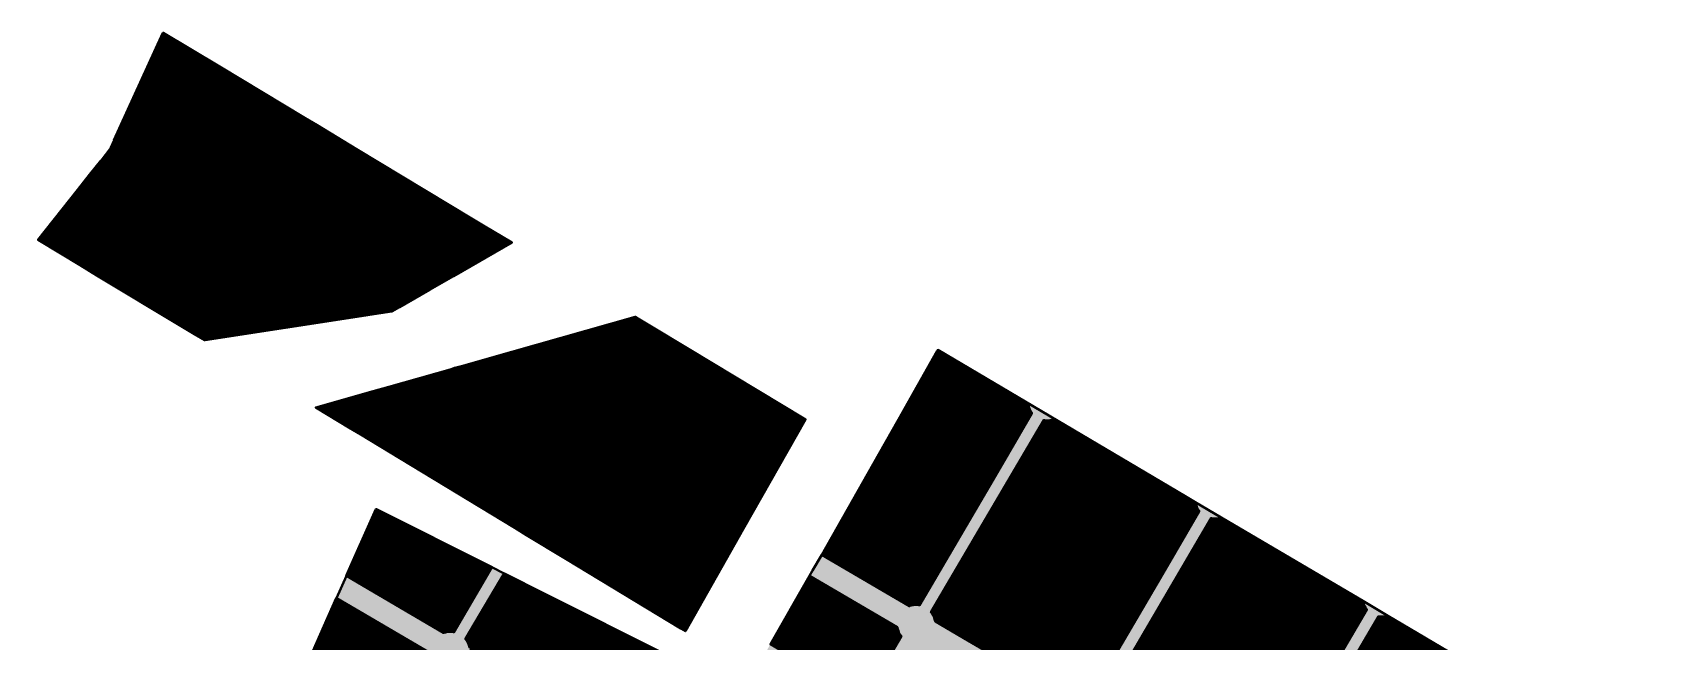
# Model space of a CAD drawing. Header units: metres. Extents: x 729569 to 733474, y 1423763 to 1426173.
# Drawn here: x 730246 to 731256, y 1425724 to 1426101 of the extents above; entities that cross this region are included whole.
import ezdxf

# ---------------------------------------------------------------- set-up
doc = ezdxf.new("R2010")
doc.units = ezdxf.units.M
for name, color, linetype in [('BOUNDARY', 7, 'Continuous'), ('GREEN_AREA', 7, 'Continuous'), ('PARCEL_BORDER', 7, 'Continuous'), ('PARCEL_L', 7, 'Continuous'), ('PARCEL_M', 7, 'Continuous'), ('ROADS_LOCAL', 7, 'Continuous'), ('ROADS_MAIN', 7, 'Continuous')]:
    doc.layers.add(name, color=color, linetype=linetype)

msp = doc.modelspace()

# ---------------------------------------------------------------- hatches: boundary and pattern name
at = {"layer": 'BOUNDARY', "true_color": 0xdcdcdc}
h = msp.add_hatch(dxfattribs=at)
h.set_pattern_fill('SOLID')
h.paths.add_polyline_path([(730467.9, 1425928.3), (730352.4, 1425910.5), (730275.1, 1425956.9), (730249.2, 1425972.7), (730273.7, 1426003.6), (730281.1, 1426013), (730293.5, 1426028.7), (730293.9, 1426029.2), (730294.2, 1426029.7), (730326.6, 1426100.8), (730542.1, 1425970.9), (730467.9, 1425928.3)])
h = msp.add_hatch(dxfattribs=at)
h.set_pattern_fill('SOLID')
h.paths.add_polyline_path([(730511.8, 1425894.7), (730618.4, 1425924.9), (730723.8, 1425861.5), (730685.3, 1425793.6), (730649.5, 1425730.5), (730421, 1425869), (730511.8, 1425894.7)])
h = msp.add_hatch(dxfattribs=at)
h.set_pattern_fill('SOLID')
h.paths.add_polyline_path([(731147.2, 1424721.9), (731256.2, 1424608.8), (731244.5, 1424320.1), (731216.3, 1423762.8), (731085.6, 1423834.2), (731085.5, 1423834.3), (731029.4, 1423862.7), (731029.2, 1423862.8), (730813.2, 1423963.6), (730747.1, 1423994.5), (730747.1, 1423994.5), (730733.5, 1424000.7), (730660.2, 1424039.2), (730617.4, 1424061.6), (730529.4, 1424109.2), (730310.2, 1424230), (730192.7, 1424303.6), (730172.5, 1424316.7), (730172.4, 1424316.7), (729875.1, 1424500.8), (729806.4, 1424543.5), (729687.5, 1424617.4), (729569.3, 1424690.8), (729612.4, 1424741.3), (729675.5, 1424785.2), (729675.6, 1424785.3), (729762.9, 1424849.1), (729817, 1424888.6), (729996.7, 1425019.9), (730119.8, 1425084.4), (730120.1, 1425084.6), (730266.6, 1425172.2), (730267.1, 1425172.5), (730267.5, 1425172.8), (730267.8, 1425173.2), (730268.1, 1425173.6), (730268.4, 1425174), (730268.6, 1425174.4), (730359.4, 1425372.6), (730359.5, 1425373), (730359.7, 1425373.5), (730359.8, 1425373.9), (730395.3, 1425601.1), (730395.4, 1425601.5), (730395.4, 1425601.9), (730395.3, 1425602.4), (730390.3, 1425652.8), (730458.2, 1425806), (730647.8, 1425710.7), (730656.8, 1425706.2), (730670.3, 1425699.4), (730680.5, 1425694.3), (730681, 1425694.1), (730681.4, 1425693.9), (730681.9, 1425693.8), (730682.4, 1425693.8), (730682.9, 1425693.8), (730683.4, 1425693.8), (730683.9, 1425693.9), (730684.4, 1425694), (730684.9, 1425694.2), (730685.3, 1425694.5), (730685.8, 1425694.8), (730686.1, 1425695.1), (730686.5, 1425695.5), (730686.8, 1425695.8), (730687.1, 1425696.3), (730728.2, 1425768), (730728.2, 1425768), (730769.1, 1425840.1), (730805.6, 1425904.5), (731214, 1425663.2), (731130.6, 1425526.6), (731130.4, 1425526.1), (731130.2, 1425525.7), (731130, 1425525.2), (731129.9, 1425524.7), (731129.9, 1425524.2), (731129.9, 1425523.7), (731129.9, 1425523.2), (731130, 1425522.8), (731130.2, 1425522.3), (731130.4, 1425521.8), (731130.6, 1425521.4), (731130.9, 1425521), (731131.2, 1425520.6), (731131.5, 1425520.3), (731131.9, 1425519.9), (731132.3, 1425519.7), (731180.6, 1425490.7), (731133.3, 1425350.7), (731133.2, 1425350.3), (731133.1, 1425350), (731105.5, 1425193.3), (731092.7, 1425120.9), (731092.6, 1425120.2), (731084.3, 1424870), (731084.3, 1424869.9), (731083.7, 1424790), (731083.7, 1424789.5), (731083.7, 1424789), (731083.9, 1424788.6), (731084, 1424788.1), (731084.2, 1424787.7), (731084.5, 1424787.2), (731084.7, 1424786.9), (731085.1, 1424786.5), (731147.2, 1424721.9), (731147.2, 1424721.9)])
at = {"layer": 'GREEN_AREA', "true_color": 0x96c896}
h = msp.add_hatch(dxfattribs=at)
h.set_pattern_fill('SOLID')
h.paths.add_polyline_path([(730390, 1425979.4), (730390, 1425979.5), (730389.8, 1425980.7), (730389.4, 1425981.8), (730389, 1425982.9), (730388.4, 1425983.9), (730387.7, 1425984.9), (730387.5, 1425985.2), (730421.7, 1426043.5), (730446, 1426028.8), (730410.1, 1425967.6), (730390, 1425979.4)])
h = msp.add_hatch(dxfattribs=at)
h.set_pattern_fill('SOLID')
h.paths.add_polyline_path([(730506.1, 1425950.2), (730524.5, 1425981.5), (730542.1, 1425970.9), (730506.1, 1425950.2)])
h = msp.add_hatch(dxfattribs=at)
h.set_pattern_fill('SOLID')
h.paths.add_polyline_path([(730346, 1425914.3), (730376.2, 1425965.8), (730376.5, 1425965.7), (730377.7, 1425965.6), (730378.9, 1425965.7), (730380, 1425965.8), (730381.2, 1425966), (730382.3, 1425966.4), (730382.4, 1425966.4), (730451.7, 1425925.8), (730352.4, 1425910.5), (730346, 1425914.3)])
h = msp.add_hatch(dxfattribs=at)
h.set_pattern_fill('SOLID')
h.paths.add_polyline_path([(730620, 1425924), (730587.2, 1425868.1), (730586.8, 1425868.1), (730585.7, 1425868.2), (730584.5, 1425868.2), (730583.3, 1425868.1), (730582.2, 1425867.8), (730581.1, 1425867.5), (730580.9, 1425867.4), (730527, 1425899), (730618.4, 1425924.9), (730620, 1425924)])
h = msp.add_hatch(dxfattribs=at)
h.set_pattern_fill('SOLID')
h.paths.add_polyline_path([(730597.1, 1425858), (730597.1, 1425858.1), (730596.8, 1425859.3), (730596.5, 1425860.4), (730596, 1425861.5), (730595.4, 1425862.5), (730594.8, 1425863.5), (730594.5, 1425863.8), (730627.3, 1425919.6), (730651.6, 1425905), (730617.1, 1425846.2), (730597.1, 1425858)])
h = msp.add_hatch(dxfattribs=at)
h.set_pattern_fill('SOLID')
h.paths.add_polyline_path([(730805.3, 1425903.9), (730861.3, 1425871.1), (730861.3, 1425871), (730861.6, 1425869.8), (730861.9, 1425868.7), (730862.4, 1425867.6), (730862.9, 1425866.6), (730863.6, 1425865.6), (730863.8, 1425865.3), (730841, 1425826.5), (730781.3, 1425861.5), (730805.3, 1425903.9)])
h = msp.add_hatch(dxfattribs=at)
h.set_pattern_fill('SOLID')
h.paths.add_polyline_path([(730466, 1425881.7), (730505.4, 1425892.9), (730472.9, 1425837.5), (730448.7, 1425852.2), (730466, 1425881.7)])
h = msp.add_hatch(dxfattribs=at)
h.set_pattern_fill('SOLID')
h.paths.add_polyline_path([(730454.1, 1425878.4), (730441.4, 1425856.6), (730421, 1425869), (730454.1, 1425878.4)])
h = msp.add_hatch(dxfattribs=at)
h.set_pattern_fill('SOLID')
h.paths.add_polyline_path([(730964.8, 1425810.3), (730965.1, 1425809.1), (730965.4, 1425808), (730965.9, 1425806.9), (730966.5, 1425805.9), (730967.1, 1425804.9), (730967.3, 1425804.7), (730944.6, 1425765.8), (730872.8, 1425807.8), (730824.2, 1425724.8), (730804.1, 1425736.6), (730804.1, 1425736.7), (730803.8, 1425737.9), (730803.5, 1425739), (730803, 1425740.1), (730802.5, 1425741.1), (730801.8, 1425742.1), (730801.6, 1425742.4), (730871.2, 1425861), (730871.5, 1425861), (730872.7, 1425860.9), (730873.9, 1425860.9), (730875, 1425861), (730876.2, 1425861.3), (730877.3, 1425861.6), (730877.4, 1425861.7), (730958.5, 1425814.1), (730964.8, 1425810.4), (730964.8, 1425810.3)])
h = msp.add_hatch(dxfattribs=at)
h.set_pattern_fill('SOLID')
h.paths.add_polyline_path([(730583.2, 1425844.4), (730583.6, 1425844.4), (730584.7, 1425844.2), (730585.9, 1425844.3), (730587.1, 1425844.4), (730588.2, 1425844.6), (730589.4, 1425845), (730589.5, 1425845), (730609.5, 1425833.3), (730575.6, 1425775.3), (730551.3, 1425790), (730583.2, 1425844.4)])
h = msp.add_hatch(dxfattribs=at)
h.set_pattern_fill('SOLID')
h.paths.add_polyline_path([(730529.8, 1425770.1), (730506.3, 1425730), (730505.9, 1425730.1), (730504.7, 1425730.2), (730503.6, 1425730.2), (730502.4, 1425730.1), (730501.2, 1425729.8), (730500.1, 1425729.5), (730500, 1425729.4), (730439.9, 1425764.7), (730458.2, 1425806), (730529.8, 1425770.1)])
h = msp.add_hatch(dxfattribs=at)
h.set_pattern_fill('SOLID')
h.paths.add_polyline_path([(731068.6, 1425748.4), (731068.9, 1425747.3), (731069.4, 1425746.2), (731070, 1425745.2), (731070.6, 1425744.2), (731070.9, 1425744), (731048.1, 1425705.1), (730976.4, 1425747.1), (730927.7, 1425664.1), (730907.6, 1425675.9), (730907.6, 1425676), (730907.4, 1425677.2), (730907, 1425678.3), (730906.6, 1425679.4), (730906, 1425680.4), (730905.3, 1425681.4), (730905.1, 1425681.7), (730974.7, 1425800.4), (730975, 1425800.3), (730976.2, 1425800.2), (730977.4, 1425800.2), (730978.6, 1425800.3), (730979.7, 1425800.6), (730980.8, 1425800.9), (730980.9, 1425800.9), (731068.4, 1425749.2), (731068.6, 1425748.4)])
h = msp.add_hatch(dxfattribs=at)
h.set_pattern_fill('SOLID')
h.paths.add_polyline_path([(730516.1, 1425720), (730516.1, 1425720.1), (730515.9, 1425721.2), (730515.5, 1425722.4), (730515.1, 1425723.4), (730514.5, 1425724.5), (730513.8, 1425725.5), (730513.6, 1425725.7), (730537.4, 1425766.2), (730562.8, 1425753.5), (730536.2, 1425708.2), (730516.1, 1425720)])
h = msp.add_hatch(dxfattribs=at)
h.set_pattern_fill('SOLID')
h.paths.add_polyline_path([(730726.3, 1425764.8), (730780.4, 1425733.1), (730780.4, 1425733), (730780.6, 1425731.8), (730781, 1425730.7), (730781.4, 1425729.6), (730782, 1425728.6), (730782.7, 1425727.6), (730782.9, 1425727.3), (730760.1, 1425688.4), (730702.1, 1425722.5), (730726.3, 1425764.8)])
h = msp.add_hatch(dxfattribs=at)
h.set_pattern_fill('SOLID')
h.paths.add_polyline_path([(730433.8, 1425750.9), (730492.4, 1425716.5), (730492.4, 1425716.3), (730492.7, 1425715.2), (730493, 1425714.1), (730493.5, 1425713), (730494, 1425711.9), (730494.7, 1425711), (730494.9, 1425710.7), (730472.1, 1425671.8), (730413.9, 1425706), (730433.8, 1425750.9)])
h = msp.add_hatch(dxfattribs=at)
h.set_pattern_fill('SOLID')
h.paths.add_polyline_path([(731172.1, 1425687.7), (731172.5, 1425686.6), (731172.9, 1425685.5), (731173.5, 1425684.5), (731174.2, 1425683.5), (731174.4, 1425683.3), (731151.6, 1425644.4), (731079.9, 1425686.4), (731031.2, 1425603.4), (731011.1, 1425615.2), (731011.1, 1425615.3), (731010.9, 1425616.5), (731010.5, 1425617.6), (731010.1, 1425618.7), (731009.5, 1425619.7), (731008.8, 1425620.7), (731008.6, 1425621), (731078.2, 1425739.7), (731078.6, 1425739.6), (731079.7, 1425739.5), (731080.9, 1425739.5), (731082.1, 1425739.6), (731083.2, 1425739.9), (731083.9, 1425740.1), (731172.1, 1425687.9), (731172.1, 1425687.7)])
at = {"layer": 'PARCEL_L', "true_color": 0xffffc8}
h = msp.add_hatch(dxfattribs=at)
h.set_pattern_fill('SOLID')
h.paths.add_polyline_path([(730446, 1426028.8), (730517.2, 1425985.9), (730491.3, 1425941.7), (730472.6, 1425931), (730410.1, 1425967.6), (730446, 1426028.8)])
h = msp.add_hatch(dxfattribs=at)
h.set_pattern_fill('SOLID')
h.paths.add_polyline_path([(730651.6, 1425905), (730722.8, 1425862.1), (730690.7, 1425807.4), (730690.4, 1425807.4), (730689.2, 1425807.5), (730688, 1425807.5), (730686.8, 1425807.4), (730685.7, 1425807.2), (730684.6, 1425806.8), (730684.4, 1425806.7), (730617.1, 1425846.2), (730651.6, 1425905)])
h = msp.add_hatch(dxfattribs=at)
h.set_pattern_fill('SOLID')
h.paths.add_polyline_path([(730505.4, 1425892.9), (730507, 1425893.4), (730573.3, 1425854.5), (730573.4, 1425854.4), (730573.6, 1425853.2), (730573.9, 1425852.1), (730574.4, 1425851), (730575, 1425850), (730575.6, 1425849), (730575.9, 1425848.7), (730544, 1425794.4), (730472.9, 1425837.5), (730505.4, 1425892.9)])
h = msp.add_hatch(dxfattribs=at)
h.set_pattern_fill('SOLID')
h.paths.add_polyline_path([(730841, 1425826.5), (730794.2, 1425746.7), (730793.9, 1425746.7), (730792.7, 1425746.8), (730791.5, 1425746.8), (730790.4, 1425746.7), (730789.2, 1425746.5), (730788.1, 1425746.1), (730788, 1425746), (730733.8, 1425777.8), (730769.1, 1425840.1), (730781.3, 1425861.5), (730841, 1425826.5)])
h = msp.add_hatch(dxfattribs=at)
h.set_pattern_fill('SOLID')
h.paths.add_polyline_path([(730609.5, 1425833.3), (730676.9, 1425793.8), (730676.9, 1425793.7), (730677.1, 1425792.5), (730677.5, 1425791.4), (730677.9, 1425790.3), (730678.5, 1425789.3), (730679.2, 1425788.3), (730679.4, 1425788), (730646.7, 1425732.2), (730575.6, 1425775.3), (730609.5, 1425833.3)])
h = msp.add_hatch(dxfattribs=at)
h.set_pattern_fill('SOLID')
h.paths.add_polyline_path([(730872.8, 1425807.8), (730944.6, 1425765.8), (730897.8, 1425686), (730897.4, 1425686), (730896.2, 1425686.1), (730895.1, 1425686.1), (730893.9, 1425686), (730892.7, 1425685.8), (730891.6, 1425685.4), (730891.5, 1425685.4), (730824.2, 1425724.8), (730872.8, 1425807.8)])
h = msp.add_hatch(dxfattribs=at)
h.set_pattern_fill('SOLID')
h.paths.add_polyline_path([(730562.8, 1425753.5), (730637.2, 1425716.1), (730609.8, 1425669.3), (730609.4, 1425669.4), (730608.3, 1425669.5), (730607.1, 1425669.5), (730605.9, 1425669.4), (730604.8, 1425669.1), (730603.6, 1425668.8), (730603.5, 1425668.7), (730536.2, 1425708.2), (730562.8, 1425753.5)])
h = msp.add_hatch(dxfattribs=at)
h.set_pattern_fill('SOLID')
h.paths.add_polyline_path([(730976.4, 1425747.1), (731048.1, 1425705.1), (731001.3, 1425625.3), (731000.9, 1425625.3), (730999.7, 1425625.4), (730998.6, 1425625.4), (730997.4, 1425625.3), (730996.2, 1425625.1), (730995.1, 1425624.7), (730995, 1425624.7), (730927.7, 1425664.1), (730976.4, 1425747.1)])
at = {"layer": 'PARCEL_M', "true_color": 0xc8dcff}
h = msp.add_hatch(dxfattribs=at)
h.set_pattern_fill('SOLID')
h.paths.add_polyline_path([(730296.3, 1426034.3), (730326.6, 1426100.8), (730361.3, 1426079.9), (730324.8, 1426017.6), (730296.3, 1426034.3)])
h = msp.add_hatch(dxfattribs=at)
h.set_pattern_fill('SOLID')
h.paths.add_polyline_path([(730361.3, 1426079.9), (730414.4, 1426047.9), (730380.2, 1425989.5), (730379.8, 1425989.5), (730378.6, 1425989.6), (730377.5, 1425989.6), (730376.3, 1425989.5), (730375.1, 1425989.2), (730374, 1425988.9), (730373.9, 1425988.8), (730324.8, 1426017.6), (730361.3, 1426079.9)])
h = msp.add_hatch(dxfattribs=at)
h.set_pattern_fill('SOLID')
h.paths.add_polyline_path([(730285.6, 1425950.6), (730275.1, 1425956.9), (730249.2, 1425972.7), (730273.7, 1426003.6), (730281.1, 1426013), (730288.1, 1426021.8), (730317.3, 1426004.7), (730285.6, 1425950.6)])
h = msp.add_hatch(dxfattribs=at)
h.set_pattern_fill('SOLID')
h.paths.add_polyline_path([(730317.3, 1426004.7), (730366.3, 1425975.9), (730366.3, 1425975.8), (730366.6, 1425974.6), (730366.9, 1425973.5), (730367.4, 1425972.4), (730367.9, 1425971.4), (730368.6, 1425970.4), (730368.8, 1425970.1), (730338.7, 1425918.7), (730285.6, 1425950.6), (730317.3, 1426004.7)])
at = {"layer": 'ROADS_LOCAL', "true_color": 0x999999}
h = msp.add_hatch(dxfattribs=at)
h.set_pattern_fill('SOLID')
h.paths.add_polyline_path([(730517.2, 1425985.9), (730524.5, 1425981.5), (730506.1, 1425950.2), (730491.3, 1425941.7), (730517.2, 1425985.9)])
h = msp.add_hatch(dxfattribs=at)
h.set_pattern_fill('SOLID')
h.paths.add_polyline_path([(730454.1, 1425878.4), (730466, 1425881.7), (730448.7, 1425852.2), (730441.4, 1425856.6), (730454.1, 1425878.4)])
at = {"layer": 'ROADS_MAIN', "true_color": 0x999999}
h = msp.add_hatch(dxfattribs=at)
h.set_pattern_fill('SOLID')
h.paths.add_polyline_path([(730373.9, 1425988.8), (730374, 1425988.9), (730375.1, 1425989.2), (730376.3, 1425989.5), (730377.5, 1425989.6), (730378.6, 1425989.6), (730379.8, 1425989.5), (730380.2, 1425989.5), (730414.4, 1426047.9), (730421.7, 1426043.5), (730387.5, 1425985.2), (730387.7, 1425984.9), (730388.4, 1425983.9), (730389, 1425982.9), (730389.4, 1425981.8), (730389.8, 1425980.7), (730390, 1425979.5), (730390, 1425979.4), (730472.6, 1425931), (730467.9, 1425928.3), (730451.7, 1425925.8), (730382.4, 1425966.4), (730382.3, 1425966.4), (730381.2, 1425966), (730380, 1425965.8), (730378.9, 1425965.7), (730377.7, 1425965.6), (730376.5, 1425965.7), (730376.2, 1425965.8), (730346, 1425914.3), (730338.7, 1425918.7), (730368.8, 1425970.1), (730368.6, 1425970.4), (730367.9, 1425971.4), (730367.4, 1425972.4), (730366.9, 1425973.5), (730366.6, 1425974.6), (730366.3, 1425975.8), (730366.3, 1425975.9), (730288.1, 1426021.8), (730293.5, 1426028.7), (730293.9, 1426029.2), (730294.2, 1426029.7), (730296.3, 1426034.3), (730373.9, 1425988.8)])
h = msp.add_hatch(dxfattribs=at)
h.set_pattern_fill('SOLID')
h.paths.add_polyline_path([(730580.9, 1425867.4), (730581.1, 1425867.5), (730582.2, 1425867.8), (730583.3, 1425868.1), (730584.5, 1425868.2), (730585.7, 1425868.2), (730586.8, 1425868.1), (730587.2, 1425868.1), (730620, 1425924), (730627.3, 1425919.6), (730594.5, 1425863.8), (730594.8, 1425863.5), (730595.4, 1425862.5), (730596, 1425861.5), (730596.5, 1425860.4), (730596.8, 1425859.3), (730597.1, 1425858.1), (730597.1, 1425858), (730684.4, 1425806.7), (730684.6, 1425806.8), (730685.7, 1425807.2), (730686.8, 1425807.4), (730688, 1425807.5), (730689.2, 1425807.5), (730690.4, 1425807.4), (730690.7, 1425807.4), (730722.8, 1425862.1), (730723.8, 1425861.5), (730685.3, 1425793.6), (730649.5, 1425730.5), (730646.7, 1425732.2), (730679.4, 1425788), (730679.2, 1425788.3), (730678.5, 1425789.3), (730677.9, 1425790.3), (730677.5, 1425791.4), (730677.1, 1425792.5), (730676.9, 1425793.7), (730676.9, 1425793.8), (730589.5, 1425845), (730589.4, 1425845), (730588.2, 1425844.6), (730587.1, 1425844.4), (730585.9, 1425844.3), (730584.7, 1425844.2), (730583.6, 1425844.4), (730583.2, 1425844.4), (730551.3, 1425790), (730544, 1425794.4), (730575.9, 1425848.7), (730575.6, 1425849), (730575, 1425850), (730574.4, 1425851), (730573.9, 1425852.1), (730573.6, 1425853.2), (730573.4, 1425854.4), (730573.3, 1425854.5), (730507, 1425893.4), (730511.8, 1425894.7), (730527, 1425899), (730580.9, 1425867.4)])

# ---------------------------------------------------------------- linework, layer by layer
at = {"layer": 'PARCEL_BORDER', "lineweight": 50, "true_color": 0x323232}
for points in [[(730296.3, 1426034.3), (730326.6, 1426100.8), (730361.3, 1426079.9), (730324.8, 1426017.6), (730296.3, 1426034.3)], [(730361.3, 1426079.9), (730414.4, 1426047.9), (730380.2, 1425989.5), (730379.8, 1425989.5), (730378.6, 1425989.6), (730377.5, 1425989.6), (730376.3, 1425989.5), (730375.1, 1425989.2), (730374, 1425988.9), (730373.9, 1425988.8), (730324.8, 1426017.6), (730361.3, 1426079.9)], [(730446, 1426028.8), (730517.2, 1425985.9), (730491.3, 1425941.7), (730472.6, 1425931), (730410.1, 1425967.6), (730446, 1426028.8)], [(730285.6, 1425950.6), (730275.1, 1425956.9), (730249.2, 1425972.7), (730273.7, 1426003.6), (730281.1, 1426013), (730288.1, 1426021.8), (730317.3, 1426004.7), (730285.6, 1425950.6)], [(730317.3, 1426004.7), (730366.3, 1425975.9), (730366.3, 1425975.8), (730366.6, 1425974.6), (730366.9, 1425973.5), (730367.4, 1425972.4), (730367.9, 1425971.4), (730368.6, 1425970.4), (730368.8, 1425970.1), (730338.7, 1425918.7), (730285.6, 1425950.6), (730317.3, 1426004.7)], [(730651.6, 1425905), (730722.8, 1425862.1), (730690.7, 1425807.4), (730690.4, 1425807.4), (730689.2, 1425807.5), (730688, 1425807.5), (730686.8, 1425807.4), (730685.7, 1425807.2), (730684.6, 1425806.8), (730684.4, 1425806.7), (730617.1, 1425846.2), (730651.6, 1425905)], [(730505.4, 1425892.9), (730507, 1425893.4), (730573.3, 1425854.5), (730573.4, 1425854.4), (730573.6, 1425853.2), (730573.9, 1425852.1), (730574.4, 1425851), (730575, 1425850), (730575.6, 1425849), (730575.9, 1425848.7), (730544, 1425794.4), (730472.9, 1425837.5), (730505.4, 1425892.9)], [(730841, 1425826.5), (730794.2, 1425746.7), (730793.9, 1425746.7), (730792.7, 1425746.8), (730791.5, 1425746.8), (730790.4, 1425746.7), (730789.2, 1425746.5), (730788.1, 1425746.1), (730788, 1425746), (730733.8, 1425777.8), (730769.1, 1425840.1), (730781.3, 1425861.5), (730841, 1425826.5)], [(730609.5, 1425833.3), (730676.9, 1425793.8), (730676.9, 1425793.7), (730677.1, 1425792.5), (730677.5, 1425791.4), (730677.9, 1425790.3), (730678.5, 1425789.3), (730679.2, 1425788.3), (730679.4, 1425788), (730646.7, 1425732.2), (730575.6, 1425775.3), (730609.5, 1425833.3)], [(730872.8, 1425807.8), (730944.6, 1425765.8), (730897.8, 1425686), (730897.4, 1425686), (730896.2, 1425686.1), (730895.1, 1425686.1), (730893.9, 1425686), (730892.7, 1425685.8), (730891.6, 1425685.4), (730891.5, 1425685.4), (730824.2, 1425724.8), (730872.8, 1425807.8)], [(730562.8, 1425753.5), (730637.2, 1425716.1), (730609.8, 1425669.3), (730609.4, 1425669.4), (730608.3, 1425669.5), (730607.1, 1425669.5), (730605.9, 1425669.4), (730604.8, 1425669.1), (730603.6, 1425668.8), (730603.5, 1425668.7), (730536.2, 1425708.2), (730562.8, 1425753.5)], [(730976.4, 1425747.1), (731048.1, 1425705.1), (731001.3, 1425625.3), (731000.9, 1425625.3), (730999.7, 1425625.4), (730998.6, 1425625.4), (730997.4, 1425625.3), (730996.2, 1425625.1), (730995.1, 1425624.7), (730995, 1425624.7), (730927.7, 1425664.1), (730976.4, 1425747.1)]]:
    msp.add_lwpolyline(points, close=True, dxfattribs=at)
at = {"layer": 'PARCEL_BORDER', "lineweight": 40, "true_color": 0x323232}
for points in [[(730373.9, 1425988.8), (730374, 1425988.9), (730375.1, 1425989.2), (730376.3, 1425989.5), (730377.5, 1425989.6), (730378.6, 1425989.6), (730379.8, 1425989.5), (730380.2, 1425989.5), (730414.4, 1426047.9), (730421.7, 1426043.5), (730387.5, 1425985.2), (730387.7, 1425984.9), (730388.4, 1425983.9), (730389, 1425982.9), (730389.4, 1425981.8), (730389.8, 1425980.7), (730390, 1425979.5), (730390, 1425979.4), (730472.6, 1425931), (730467.9, 1425928.3), (730451.7, 1425925.8), (730382.4, 1425966.4), (730382.3, 1425966.4), (730381.2, 1425966), (730380, 1425965.8), (730378.9, 1425965.7), (730377.7, 1425965.6), (730376.5, 1425965.7), (730376.2, 1425965.8), (730346, 1425914.3), (730338.7, 1425918.7), (730368.8, 1425970.1), (730368.6, 1425970.4), (730367.9, 1425971.4), (730367.4, 1425972.4), (730366.9, 1425973.5), (730366.6, 1425974.6), (730366.3, 1425975.8), (730366.3, 1425975.9), (730288.1, 1426021.8), (730293.5, 1426028.7), (730293.9, 1426029.2), (730294.2, 1426029.7), (730296.3, 1426034.3), (730373.9, 1425988.8)], [(730517.2, 1425985.9), (730524.5, 1425981.5), (730506.1, 1425950.2), (730491.3, 1425941.7), (730517.2, 1425985.9)], [(730580.9, 1425867.4), (730581.1, 1425867.5), (730582.2, 1425867.8), (730583.3, 1425868.1), (730584.5, 1425868.2), (730585.7, 1425868.2), (730586.8, 1425868.1), (730587.2, 1425868.1), (730620, 1425924), (730627.3, 1425919.6), (730594.5, 1425863.8), (730594.8, 1425863.5), (730595.4, 1425862.5), (730596, 1425861.5), (730596.5, 1425860.4), (730596.8, 1425859.3), (730597.1, 1425858.1), (730597.1, 1425858), (730684.4, 1425806.7), (730684.6, 1425806.8), (730685.7, 1425807.2), (730686.8, 1425807.4), (730688, 1425807.5), (730689.2, 1425807.5), (730690.4, 1425807.4), (730690.7, 1425807.4), (730722.8, 1425862.1), (730723.8, 1425861.5), (730685.3, 1425793.6), (730649.5, 1425730.5), (730646.7, 1425732.2), (730679.4, 1425788), (730679.2, 1425788.3), (730678.5, 1425789.3), (730677.9, 1425790.3), (730677.5, 1425791.4), (730677.1, 1425792.5), (730676.9, 1425793.7), (730676.9, 1425793.8), (730589.5, 1425845), (730589.4, 1425845), (730588.2, 1425844.6), (730587.1, 1425844.4), (730585.9, 1425844.3), (730584.7, 1425844.2), (730583.6, 1425844.4), (730583.2, 1425844.4), (730551.3, 1425790), (730544, 1425794.4), (730575.9, 1425848.7), (730575.6, 1425849), (730575, 1425850), (730574.4, 1425851), (730573.9, 1425852.1), (730573.6, 1425853.2), (730573.4, 1425854.4), (730573.3, 1425854.5), (730507, 1425893.4), (730511.8, 1425894.7), (730527, 1425899), (730580.9, 1425867.4)], [(730454.1, 1425878.4), (730466, 1425881.7), (730448.7, 1425852.2), (730441.4, 1425856.6), (730454.1, 1425878.4)]]:
    msp.add_lwpolyline(points, close=True, dxfattribs=at)
at = {"layer": 'PARCEL_BORDER', "lineweight": 50, "true_color": 0x326432}
for points in [[(730390, 1425979.4), (730390, 1425979.5), (730389.8, 1425980.7), (730389.4, 1425981.8), (730389, 1425982.9), (730388.4, 1425983.9), (730387.7, 1425984.9), (730387.5, 1425985.2), (730421.7, 1426043.5), (730446, 1426028.8), (730410.1, 1425967.6), (730390, 1425979.4)], [(730506.1, 1425950.2), (730524.5, 1425981.5), (730542.1, 1425970.9), (730506.1, 1425950.2)], [(730346, 1425914.3), (730376.2, 1425965.8), (730376.5, 1425965.7), (730377.7, 1425965.6), (730378.9, 1425965.7), (730380, 1425965.8), (730381.2, 1425966), (730382.3, 1425966.4), (730382.4, 1425966.4), (730451.7, 1425925.8), (730352.4, 1425910.5), (730346, 1425914.3)], [(730620, 1425924), (730587.2, 1425868.1), (730586.8, 1425868.1), (730585.7, 1425868.2), (730584.5, 1425868.2), (730583.3, 1425868.1), (730582.2, 1425867.8), (730581.1, 1425867.5), (730580.9, 1425867.4), (730527, 1425899), (730618.4, 1425924.9), (730620, 1425924)], [(730597.1, 1425858), (730597.1, 1425858.1), (730596.8, 1425859.3), (730596.5, 1425860.4), (730596, 1425861.5), (730595.4, 1425862.5), (730594.8, 1425863.5), (730594.5, 1425863.8), (730627.3, 1425919.6), (730651.6, 1425905), (730617.1, 1425846.2), (730597.1, 1425858)], [(730805.3, 1425903.9), (730861.3, 1425871.1), (730861.3, 1425871), (730861.6, 1425869.8), (730861.9, 1425868.7), (730862.4, 1425867.6), (730862.9, 1425866.6), (730863.6, 1425865.6), (730863.8, 1425865.3), (730841, 1425826.5), (730781.3, 1425861.5), (730805.3, 1425903.9)], [(730466, 1425881.7), (730505.4, 1425892.9), (730472.9, 1425837.5), (730448.7, 1425852.2), (730466, 1425881.7)], [(730454.1, 1425878.4), (730441.4, 1425856.6), (730421, 1425869), (730454.1, 1425878.4)], [(730964.8, 1425810.3), (730965.1, 1425809.1), (730965.4, 1425808), (730965.9, 1425806.9), (730966.5, 1425805.9), (730967.1, 1425804.9), (730967.3, 1425804.7), (730944.6, 1425765.8), (730872.8, 1425807.8), (730824.2, 1425724.8), (730804.1, 1425736.6), (730804.1, 1425736.7), (730803.8, 1425737.9), (730803.5, 1425739), (730803, 1425740.1), (730802.5, 1425741.1), (730801.8, 1425742.1), (730801.6, 1425742.4), (730871.2, 1425861), (730871.5, 1425861), (730872.7, 1425860.9), (730873.9, 1425860.9), (730875, 1425861), (730876.2, 1425861.3), (730877.3, 1425861.6), (730877.4, 1425861.7), (730958.5, 1425814.1), (730964.8, 1425810.4), (730964.8, 1425810.3)], [(730583.2, 1425844.4), (730583.6, 1425844.4), (730584.7, 1425844.2), (730585.9, 1425844.3), (730587.1, 1425844.4), (730588.2, 1425844.6), (730589.4, 1425845), (730589.5, 1425845), (730609.5, 1425833.3), (730575.6, 1425775.3), (730551.3, 1425790), (730583.2, 1425844.4)], [(730529.8, 1425770.1), (730506.3, 1425730), (730505.9, 1425730.1), (730504.7, 1425730.2), (730503.6, 1425730.2), (730502.4, 1425730.1), (730501.2, 1425729.8), (730500.1, 1425729.5), (730500, 1425729.4), (730439.9, 1425764.7), (730458.2, 1425806), (730529.8, 1425770.1)], [(730516.1, 1425720), (730516.1, 1425720.1), (730515.9, 1425721.2), (730515.5, 1425722.4), (730515.1, 1425723.4), (730514.5, 1425724.5), (730513.8, 1425725.5), (730513.6, 1425725.7), (730537.4, 1425766.2), (730562.8, 1425753.5), (730536.2, 1425708.2), (730516.1, 1425720)], [(730726.3, 1425764.8), (730780.4, 1425733.1), (730780.4, 1425733), (730780.6, 1425731.8), (730781, 1425730.7), (730781.4, 1425729.6), (730782, 1425728.6), (730782.7, 1425727.6), (730782.9, 1425727.3), (730760.1, 1425688.4), (730702.1, 1425722.5), (730726.3, 1425764.8)], [(730433.8, 1425750.9), (730492.4, 1425716.5), (730492.4, 1425716.3), (730492.7, 1425715.2), (730493, 1425714.1), (730493.5, 1425713), (730494, 1425711.9), (730494.7, 1425711), (730494.9, 1425710.7), (730472.1, 1425671.8), (730413.9, 1425706), (730433.8, 1425750.9)]]:
    msp.add_lwpolyline(points, close=True, dxfattribs=at)
at = {"layer": 'PARCEL_BORDER', "lineweight": 40, "true_color": 0x323232}
for points in [[(730713.3, 1425608.6), (730782.9, 1425727.3), (730782.7, 1425727.6), (730782, 1425728.6), (730781.4, 1425729.6), (730781, 1425730.7), (730780.6, 1425731.8), (730780.4, 1425733), (730780.4, 1425733.1), (730726.3, 1425764.8), (730728.2, 1425768), (730728.2, 1425768), (730733.8, 1425777.8), (730788, 1425746), (730788.1, 1425746.1), (730789.2, 1425746.5), (730790.4, 1425746.7), (730791.5, 1425746.8), (730792.7, 1425746.8), (730793.9, 1425746.7), (730794.2, 1425746.7), (730863.8, 1425865.3), (730863.6, 1425865.6), (730862.9, 1425866.6), (730862.4, 1425867.6), (730861.9, 1425868.7), (730861.6, 1425869.8), (730861.3, 1425871), (730861.3, 1425871.1), (730805.3, 1425903.9), (730805.6, 1425904.5), (730958.5, 1425814.1), (730877.4, 1425861.7), (730877.3, 1425861.6), (730876.2, 1425861.3), (730875, 1425861), (730873.9, 1425860.9), (730872.7, 1425860.9), (730871.5, 1425861), (730871.2, 1425861), (730801.6, 1425742.4), (730801.8, 1425742.1), (730802.5, 1425741.1), (730803, 1425740.1), (730803.5, 1425739), (730803.8, 1425737.9), (730804.1, 1425736.7), (730804.1, 1425736.6), (730891.5, 1425685.4)], [(730897.8, 1425686), (730967.3, 1425804.7), (730967.1, 1425804.9), (730966.5, 1425805.9), (730965.9, 1425806.9), (730965.4, 1425808), (730965.1, 1425809.1), (730964.8, 1425810.3), (730964.8, 1425810.4), (730980.9, 1425800.9), (730980.8, 1425800.9), (730979.7, 1425800.6), (730978.6, 1425800.3), (730977.4, 1425800.2), (730976.2, 1425800.2), (730975, 1425800.3), (730974.7, 1425800.4), (730905.1, 1425681.7)], [(730492.4, 1425716.5), (730433.8, 1425750.9), (730439.9, 1425764.7), (730500, 1425729.4), (730500.1, 1425729.5), (730501.2, 1425729.8), (730502.4, 1425730.1), (730503.6, 1425730.2), (730504.7, 1425730.2), (730505.9, 1425730.1), (730506.3, 1425730), (730529.8, 1425770.1), (730537.4, 1425766.2), (730513.6, 1425725.7), (730513.8, 1425725.5), (730514.5, 1425724.5), (730515.1, 1425723.4)], [(731001.3, 1425625.3), (731070.9, 1425744), (731070.6, 1425744.2), (731070, 1425745.2), (731069.4, 1425746.2), (731068.9, 1425747.3), (731068.6, 1425748.4), (731068.4, 1425749.2), (731083.9, 1425740.1), (731083.2, 1425739.9), (731082.1, 1425739.6), (731080.9, 1425739.5), (731079.7, 1425739.5), (731078.6, 1425739.6), (731078.2, 1425739.7), (731008.6, 1425621)]]:
    msp.add_lwpolyline(points, dxfattribs=at)
at = {"layer": 'PARCEL_BORDER', "lineweight": 50, "true_color": 0x326432}
for points in [[(730905.1, 1425681.7), (730974.7, 1425800.4), (730975, 1425800.3), (730976.2, 1425800.2), (730977.4, 1425800.2), (730978.6, 1425800.3), (730979.7, 1425800.6), (730980.8, 1425800.9), (730980.9, 1425800.9), (731068.4, 1425749.2), (731068.6, 1425748.4), (731068.6, 1425748.4), (731068.9, 1425747.3), (731069.4, 1425746.2), (731070, 1425745.2), (731070.6, 1425744.2), (731070.9, 1425744), (731048.1, 1425705.1), (730976.4, 1425747.1), (730927.7, 1425664.1)], [(731008.6, 1425621), (731078.2, 1425739.7), (731078.6, 1425739.6), (731079.7, 1425739.5), (731080.9, 1425739.5), (731082.1, 1425739.6), (731083.2, 1425739.9), (731083.9, 1425740.1), (731172.1, 1425687.9)]]:
    msp.add_lwpolyline(points, dxfattribs=at)

doc.saveas('drawing.dxf')
